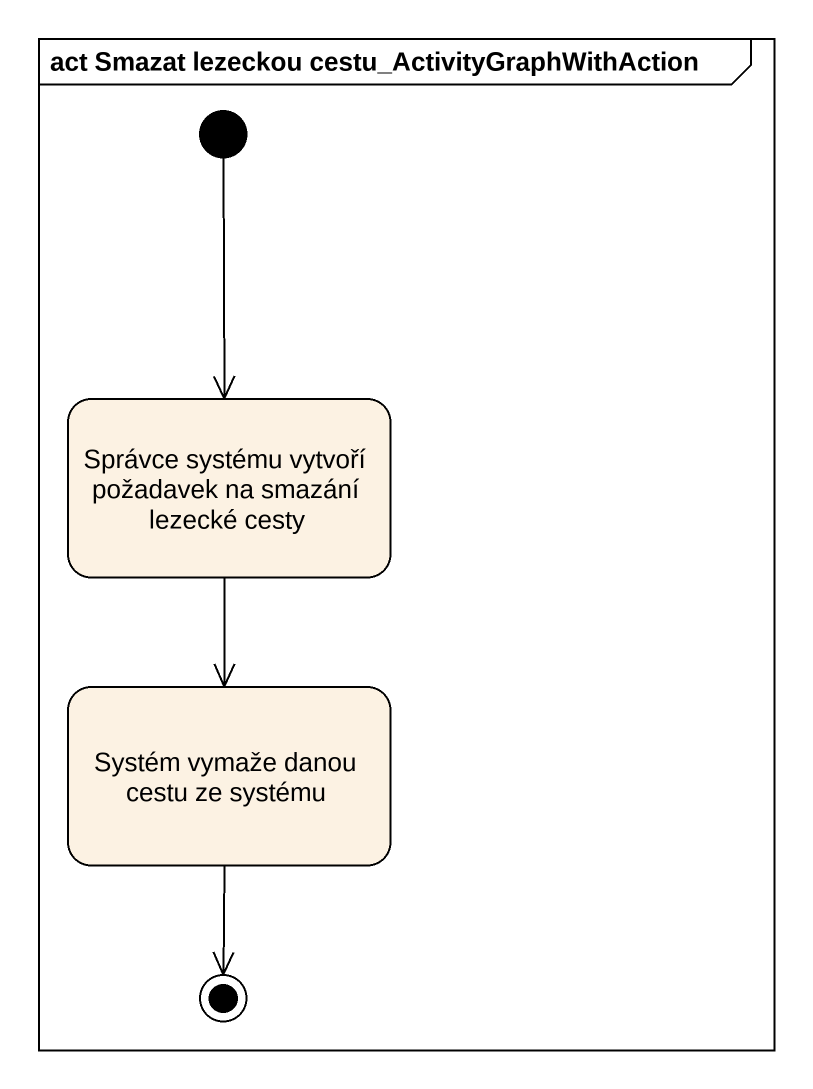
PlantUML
@startuml
mainframe act Smazat lezeckou cestu_ActivityGraphWithAction
hide empty description
state "Správce systému vytvoří požadavek na smazání lezecké cesty" as Správce_systému_vytvoří
state "Systém vymaže danou cestu ze systému" as Systém_vymaže_danou_cestu
[*] --> Správce_systému_vytvoří
Správce_systému_vytvoří --> Systém_vymaže_danou_cestu
Systém_vymaže_danou_cestu --> [*]
@enduml
